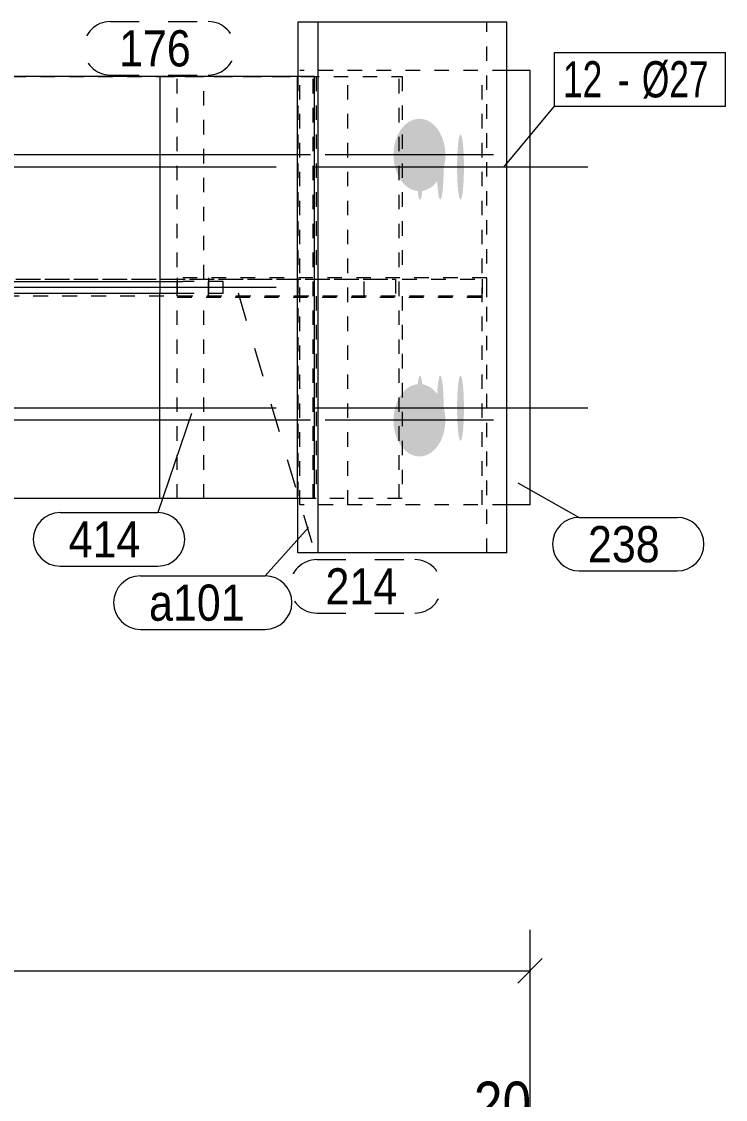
# Model space of a CAD drawing. Header units: millimetres. Extents: x 2 to 1174, y 1 to 825.
# Drawn here: x 1011.4 to 1060, y 551.4 to 625.9 of the extents above; entities that cross this region are included whole.
import ezdxf

# ---------------------------------------------------------------- set-up
doc = ezdxf.new("R2010")
doc.units = ezdxf.units.MM
for name, pattern in [('XKITLINE00', [0]), ('XKITLINE01', [4, 1, -1, 1, -1]), ('XKITLINE02', [4, 2, -2])]:
    doc.linetypes.add(name, pattern=pattern)
for name, color, linetype, lineweight in [('Bolt', 3, 'Continuous', 0), ('BoltMark', 7, 'Continuous', 0), ('Dimensions', 7, 'Continuous', 0), ('Part', 2, 'Continuous', 0), ('PartMark', 7, 'Continuous', 0)]:
    doc.layers.add(name, color=color, linetype=linetype, lineweight=lineweight)
doc.styles.add('ARIAL', font='ARIAL.TTF')
doc.styles.add('ARIAL_NARROW', font='ARIALN.TTF')

# ---------------------------------------------------------------- blocks, each defined once
blk = doc.blocks.new('*A80')
at = {"layer": 'Bolt'}
for points in [[(1039.126, 615.771), (1039.126, 615.715), (1039.126, 615.66), (1039.125, 615.605), (1039.124, 615.55), (1039.124, 615.496), (1039.123, 615.441), (1039.122, 615.387), (1039.121, 615.333), (1039.119, 615.279), (1039.118, 615.226), (1039.116, 615.173), (1039.114, 615.12), (1039.112, 615.068), (1039.11, 615.016), (1039.108, 614.965), (1039.106, 614.914), (1039.104, 614.864), (1039.101, 614.814), (1039.098, 614.765), (1039.096, 614.717), (1039.093, 614.669), (1039.09, 614.622), (1039.086, 614.576), (1039.083, 614.53), (1039.08, 614.485), (1039.076, 614.442), (1039.073, 614.398), (1039.069, 614.356), (1039.065, 614.315), (1039.061, 614.274), (1039.057, 614.235), (1039.053, 614.196), (1039.049, 614.159), (1039.044, 614.122), (1039.04, 614.087), (1039.035, 614.052), (1039.031, 614.019), (1039.026, 613.986), (1039.021, 613.955), (1039.017, 613.925), (1039.012, 613.896), (1039.007, 613.868), (1039.001, 613.841), (1038.996, 613.816), (1038.991, 613.792), (1038.986, 613.769), (1038.981, 613.747), (1038.975, 613.727), (1038.97, 613.707), (1038.964, 613.689), (1038.959, 613.673), (1038.953, 613.657), (1038.948, 613.643), (1038.942, 613.63), (1038.936, 613.619), (1038.931, 613.609), (1038.925, 613.6), (1038.919, 613.593), (1038.913, 613.587), (1038.908, 613.582), (1038.902, 613.579), (1038.896, 613.576), (1038.89, 613.576), (1038.884, 613.576), (1038.879, 613.579), (1038.873, 613.582), (1038.867, 613.587), (1038.861, 613.593), (1038.856, 613.6), (1038.85, 613.609), (1038.844, 613.619), (1038.839, 613.63), (1038.833, 613.643), (1038.827, 613.657), (1038.822, 613.673), (1038.816, 613.689), (1038.811, 613.707), (1038.805, 613.727), (1038.8, 613.747), (1038.795, 613.769), (1038.789, 613.792), (1038.784, 613.816), (1038.779, 613.841), (1038.774, 613.868), (1038.769, 613.896), (1038.764, 613.925), (1038.759, 613.955), (1038.754, 613.986), (1038.75, 614.019), (1038.745, 614.052), (1038.741, 614.087), (1038.736, 614.122), (1038.732, 614.159), (1038.728, 614.196), (1038.723, 614.235), (1038.719, 614.274), (1038.715, 614.315), (1038.712, 614.356), (1038.708, 614.398), (1038.704, 614.442), (1038.701, 614.485), (1038.697, 614.53), (1038.694, 614.576), (1038.691, 614.622), (1038.688, 614.669), (1038.685, 614.717), (1038.682, 614.765), (1038.679, 614.814), (1038.677, 614.864), (1038.674, 614.914), (1038.672, 614.965), (1038.67, 615.016), (1038.668, 615.068), (1038.666, 615.12), (1038.664, 615.173), (1038.663, 615.226), (1038.661, 615.279), (1038.66, 615.333), (1038.659, 615.387), (1038.658, 615.441), (1038.657, 615.496), (1038.656, 615.55), (1038.655, 615.605), (1038.655, 615.66), (1038.655, 615.715), (1038.654, 615.771), (1038.654, 615.826), (1038.654, 615.881), (1038.655, 615.936), (1038.655, 615.991), (1038.655, 616.046), (1038.656, 616.101), (1038.657, 616.156), (1038.658, 616.21), (1038.659, 616.265), (1038.66, 616.319), (1038.661, 616.373), (1038.663, 616.426), (1038.664, 616.479), (1038.666, 616.532), (1038.668, 616.584), (1038.67, 616.636), (1038.672, 616.687), (1038.674, 616.738), (1038.677, 616.788), (1038.679, 616.837), (1038.682, 616.886), (1038.685, 616.935), (1038.688, 616.983), (1038.691, 617.03), (1038.694, 617.076), (1038.697, 617.121), (1038.701, 617.166), (1038.704, 617.21), (1038.708, 617.253), (1038.712, 617.295), (1038.715, 617.337), (1038.719, 617.377), (1038.723, 617.417), (1038.728, 617.455), (1038.732, 617.493), (1038.736, 617.53), (1038.741, 617.565), (1038.745, 617.6), (1038.75, 617.633), (1038.754, 617.665), (1038.759, 617.697), (1038.764, 617.727), (1038.769, 617.756), (1038.774, 617.784), (1038.779, 617.81), (1038.784, 617.836), (1038.789, 617.86), (1038.795, 617.883), (1038.8, 617.905), (1038.805, 617.925), (1038.811, 617.944), (1038.816, 617.962), (1038.822, 617.979), (1038.827, 617.994), (1038.833, 618.008), (1038.839, 618.021), (1038.844, 618.033), (1038.85, 618.043), (1038.856, 618.051), (1038.861, 618.059), (1038.867, 618.065), (1038.873, 618.07), (1038.879, 618.073), (1038.884, 618.075), (1038.89, 618.076), (1038.896, 618.075), (1038.902, 618.073), (1038.908, 618.07), (1038.913, 618.065), (1038.919, 618.059), (1038.925, 618.051), (1038.931, 618.043), (1038.936, 618.033), (1038.942, 618.021), (1038.948, 618.008), (1038.953, 617.994), (1038.959, 617.979), (1038.964, 617.962), (1038.97, 617.944), (1038.975, 617.925), (1038.981, 617.905), (1038.986, 617.883), (1038.991, 617.86), (1038.996, 617.836), (1039.001, 617.81), (1039.007, 617.784), (1039.012, 617.756), (1039.017, 617.727), (1039.021, 617.697), (1039.026, 617.665), (1039.031, 617.633), (1039.035, 617.6), (1039.04, 617.565), (1039.044, 617.53), (1039.049, 617.493), (1039.053, 617.455), (1039.057, 617.417), (1039.061, 617.377), (1039.065, 617.337), (1039.069, 617.295), (1039.073, 617.253), (1039.076, 617.21), (1039.08, 617.166), (1039.083, 617.121), (1039.086, 617.076), (1039.09, 617.03), (1039.093, 616.983), (1039.096, 616.935), (1039.098, 616.886), (1039.101, 616.837), (1039.104, 616.788), (1039.106, 616.738), (1039.108, 616.687), (1039.11, 616.636), (1039.112, 616.584), (1039.114, 616.532), (1039.116, 616.479), (1039.118, 616.426), (1039.119, 616.373), (1039.121, 616.319), (1039.122, 616.265), (1039.123, 616.21), (1039.124, 616.156), (1039.124, 616.101), (1039.125, 616.046), (1039.126, 615.991), (1039.126, 615.936), (1039.126, 615.881), (1039.126, 615.826)], [(1040.525, 615.771), (1040.525, 615.715), (1040.524, 615.66), (1040.524, 615.605), (1040.523, 615.55), (1040.522, 615.496), (1040.521, 615.441), (1040.52, 615.387), (1040.519, 615.333), (1040.518, 615.279), (1040.516, 615.226), (1040.515, 615.173), (1040.513, 615.12), (1040.511, 615.068), (1040.509, 615.016), (1040.507, 614.965), (1040.505, 614.914), (1040.502, 614.864), (1040.5, 614.814), (1040.497, 614.765), (1040.494, 614.717), (1040.491, 614.669), (1040.488, 614.622), (1040.485, 614.576), (1040.482, 614.53), (1040.478, 614.485), (1040.475, 614.442), (1040.471, 614.398), (1040.468, 614.356), (1040.464, 614.315), (1040.46, 614.274), (1040.456, 614.235), (1040.452, 614.196), (1040.447, 614.159), (1040.443, 614.122), (1040.439, 614.087), (1040.434, 614.052), (1040.429, 614.019), (1040.425, 613.986), (1040.42, 613.955), (1040.415, 613.925), (1040.41, 613.896), (1040.405, 613.868), (1040.4, 613.841), (1040.395, 613.816), (1040.39, 613.792), (1040.384, 613.769), (1040.379, 613.747), (1040.374, 613.727), (1040.368, 613.707), (1040.363, 613.689), (1040.357, 613.673), (1040.352, 613.657), (1040.346, 613.643), (1040.341, 613.63), (1040.335, 613.619), (1040.329, 613.609), (1040.323, 613.6), (1040.318, 613.593), (1040.312, 613.587), (1040.306, 613.582), (1040.3, 613.579), (1040.295, 613.576), (1040.289, 613.576), (1040.283, 613.576), (1040.277, 613.579), (1040.271, 613.582), (1040.266, 613.587), (1040.26, 613.593), (1040.254, 613.6), (1040.248, 613.609), (1040.243, 613.619), (1040.237, 613.63), (1040.231, 613.643), (1040.226, 613.657), (1040.22, 613.673), (1040.215, 613.689), (1040.209, 613.707), (1040.204, 613.727), (1040.199, 613.747), (1040.193, 613.769), (1040.188, 613.792), (1040.183, 613.816), (1040.178, 613.841), (1040.173, 613.868), (1040.168, 613.896), (1040.163, 613.925), (1040.158, 613.955), (1040.153, 613.986), (1040.148, 614.019), (1040.144, 614.052), (1040.139, 614.087), (1040.135, 614.122), (1040.13, 614.159), (1040.126, 614.196), (1040.122, 614.235), (1040.118, 614.274), (1040.114, 614.315), (1040.11, 614.356), (1040.106, 614.398), (1040.103, 614.442), (1040.099, 614.485), (1040.096, 614.53), (1040.093, 614.576), (1040.089, 614.622), (1040.086, 614.669), (1040.083, 614.717), (1040.081, 614.765), (1040.078, 614.814), (1040.075, 614.864), (1040.073, 614.914), (1040.071, 614.965), (1040.069, 615.016), (1040.067, 615.068), (1040.065, 615.12), (1040.063, 615.173), (1040.061, 615.226), (1040.06, 615.279), (1040.059, 615.333), (1040.057, 615.387), (1040.056, 615.441), (1040.055, 615.496), (1040.055, 615.55), (1040.054, 615.605), (1040.053, 615.66), (1040.053, 615.715), (1040.053, 615.771), (1040.053, 615.826), (1040.053, 615.881), (1040.053, 615.936), (1040.053, 615.991), (1040.054, 616.046), (1040.055, 616.101), (1040.055, 616.156), (1040.056, 616.21), (1040.057, 616.265), (1040.059, 616.319), (1040.06, 616.373), (1040.061, 616.426), (1040.063, 616.479), (1040.065, 616.532), (1040.067, 616.584), (1040.069, 616.636), (1040.071, 616.687), (1040.073, 616.738), (1040.075, 616.788), (1040.078, 616.837), (1040.081, 616.886), (1040.083, 616.935), (1040.086, 616.983), (1040.089, 617.03), (1040.093, 617.076), (1040.096, 617.121), (1040.099, 617.166), (1040.103, 617.21), (1040.106, 617.253), (1040.11, 617.295), (1040.114, 617.337), (1040.118, 617.377), (1040.122, 617.417), (1040.126, 617.455), (1040.13, 617.493), (1040.135, 617.53), (1040.139, 617.565), (1040.144, 617.6), (1040.148, 617.633), (1040.153, 617.665), (1040.158, 617.697), (1040.163, 617.727), (1040.168, 617.756), (1040.173, 617.784), (1040.178, 617.81), (1040.183, 617.836), (1040.188, 617.86), (1040.193, 617.883), (1040.199, 617.905), (1040.204, 617.925), (1040.209, 617.944), (1040.215, 617.962), (1040.22, 617.979), (1040.226, 617.994), (1040.231, 618.008), (1040.237, 618.021), (1040.243, 618.033), (1040.248, 618.043), (1040.254, 618.051), (1040.26, 618.059), (1040.266, 618.065), (1040.271, 618.07), (1040.277, 618.073), (1040.283, 618.075), (1040.289, 618.076), (1040.295, 618.075), (1040.3, 618.073), (1040.306, 618.07), (1040.312, 618.065), (1040.318, 618.059), (1040.323, 618.051), (1040.329, 618.043), (1040.335, 618.033), (1040.341, 618.021), (1040.346, 618.008), (1040.352, 617.994), (1040.357, 617.979), (1040.363, 617.962), (1040.368, 617.944), (1040.374, 617.925), (1040.379, 617.905), (1040.384, 617.883), (1040.39, 617.86), (1040.395, 617.836), (1040.4, 617.81), (1040.405, 617.784), (1040.41, 617.756), (1040.415, 617.727), (1040.42, 617.697), (1040.425, 617.665), (1040.429, 617.633), (1040.434, 617.6), (1040.439, 617.565), (1040.443, 617.53), (1040.447, 617.493), (1040.452, 617.455), (1040.456, 617.417), (1040.46, 617.377), (1040.464, 617.337), (1040.468, 617.295), (1040.471, 617.253), (1040.475, 617.21), (1040.478, 617.166), (1040.482, 617.121), (1040.485, 617.076), (1040.488, 617.03), (1040.491, 616.983), (1040.494, 616.935), (1040.497, 616.886), (1040.5, 616.837), (1040.502, 616.788), (1040.505, 616.738), (1040.507, 616.687), (1040.509, 616.636), (1040.511, 616.584), (1040.513, 616.532), (1040.515, 616.479), (1040.516, 616.426), (1040.518, 616.373), (1040.519, 616.319), (1040.52, 616.265), (1040.521, 616.21), (1040.522, 616.156), (1040.523, 616.101), (1040.524, 616.046), (1040.524, 615.991), (1040.525, 615.936), (1040.525, 615.881), (1040.525, 615.826)], [(1041.923, 615.771), (1041.923, 615.715), (1041.923, 615.66), (1041.922, 615.605), (1041.922, 615.55), (1041.921, 615.496), (1041.92, 615.441), (1041.919, 615.387), (1041.918, 615.333), (1041.916, 615.279), (1041.915, 615.226), (1041.913, 615.173), (1041.912, 615.12), (1041.91, 615.068), (1041.908, 615.016), (1041.905, 614.965), (1041.903, 614.914), (1041.901, 614.864), (1041.898, 614.814), (1041.896, 614.765), (1041.893, 614.717), (1041.89, 614.669), (1041.887, 614.622), (1041.884, 614.576), (1041.88, 614.53), (1041.877, 614.485), (1041.873, 614.442), (1041.87, 614.398), (1041.866, 614.356), (1041.862, 614.315), (1041.858, 614.274), (1041.854, 614.235), (1041.85, 614.196), (1041.846, 614.159), (1041.842, 614.122), (1041.837, 614.087), (1041.833, 614.052), (1041.828, 614.019), (1041.823, 613.986), (1041.819, 613.955), (1041.814, 613.925), (1041.809, 613.896), (1041.804, 613.868), (1041.799, 613.841), (1041.794, 613.816), (1041.788, 613.792), (1041.783, 613.769), (1041.778, 613.747), (1041.772, 613.727), (1041.767, 613.707), (1041.761, 613.689), (1041.756, 613.673), (1041.75, 613.657), (1041.745, 613.643), (1041.739, 613.63), (1041.733, 613.619), (1041.728, 613.609), (1041.722, 613.6), (1041.716, 613.593), (1041.711, 613.587), (1041.705, 613.582), (1041.699, 613.579), (1041.693, 613.576), (1041.687, 613.576), (1041.682, 613.576), (1041.676, 613.579), (1041.67, 613.582), (1041.664, 613.587), (1041.659, 613.593), (1041.653, 613.6), (1041.647, 613.609), (1041.641, 613.619), (1041.636, 613.63), (1041.63, 613.643), (1041.624, 613.657), (1041.619, 613.673), (1041.613, 613.689), (1041.608, 613.707), (1041.602, 613.727), (1041.597, 613.747), (1041.592, 613.769), (1041.587, 613.792), (1041.581, 613.816), (1041.576, 613.841), (1041.571, 613.868), (1041.566, 613.896), (1041.561, 613.925), (1041.556, 613.955), (1041.552, 613.986), (1041.547, 614.019), (1041.542, 614.052), (1041.538, 614.087), (1041.533, 614.122), (1041.529, 614.159), (1041.525, 614.196), (1041.521, 614.235), (1041.517, 614.274), (1041.513, 614.315), (1041.509, 614.356), (1041.505, 614.398), (1041.501, 614.442), (1041.498, 614.485), (1041.494, 614.53), (1041.491, 614.576), (1041.488, 614.622), (1041.485, 614.669), (1041.482, 614.717), (1041.479, 614.765), (1041.477, 614.814), (1041.474, 614.864), (1041.472, 614.914), (1041.469, 614.965), (1041.467, 615.016), (1041.465, 615.068), (1041.463, 615.12), (1041.462, 615.173), (1041.46, 615.226), (1041.458, 615.279), (1041.457, 615.333), (1041.456, 615.387), (1041.455, 615.441), (1041.454, 615.496), (1041.453, 615.55), (1041.453, 615.605), (1041.452, 615.66), (1041.452, 615.715), (1041.451, 615.771), (1041.451, 615.826), (1041.451, 615.881), (1041.452, 615.936), (1041.452, 615.991), (1041.453, 616.046), (1041.453, 616.101), (1041.454, 616.156), (1041.455, 616.21), (1041.456, 616.265), (1041.457, 616.319), (1041.458, 616.373), (1041.46, 616.426), (1041.462, 616.479), (1041.463, 616.532), (1041.465, 616.584), (1041.467, 616.636), (1041.469, 616.687), (1041.472, 616.738), (1041.474, 616.788), (1041.477, 616.837), (1041.479, 616.886), (1041.482, 616.935), (1041.485, 616.983), (1041.488, 617.03), (1041.491, 617.076), (1041.494, 617.121), (1041.498, 617.166), (1041.501, 617.21), (1041.505, 617.253), (1041.509, 617.295), (1041.513, 617.337), (1041.517, 617.377), (1041.521, 617.417), (1041.525, 617.455), (1041.529, 617.493), (1041.533, 617.53), (1041.538, 617.565), (1041.542, 617.6), (1041.547, 617.633), (1041.552, 617.665), (1041.556, 617.697), (1041.561, 617.727), (1041.566, 617.756), (1041.571, 617.784), (1041.576, 617.81), (1041.581, 617.836), (1041.587, 617.86), (1041.592, 617.883), (1041.597, 617.905), (1041.602, 617.925), (1041.608, 617.944), (1041.613, 617.962), (1041.619, 617.979), (1041.624, 617.994), (1041.63, 618.008), (1041.636, 618.021), (1041.641, 618.033), (1041.647, 618.043), (1041.653, 618.051), (1041.659, 618.059), (1041.664, 618.065), (1041.67, 618.07), (1041.676, 618.073), (1041.682, 618.075), (1041.687, 618.076), (1041.693, 618.075), (1041.699, 618.073), (1041.705, 618.07), (1041.711, 618.065), (1041.716, 618.059), (1041.722, 618.051), (1041.728, 618.043), (1041.733, 618.033), (1041.739, 618.021), (1041.745, 618.008), (1041.75, 617.994), (1041.756, 617.979), (1041.761, 617.962), (1041.767, 617.944), (1041.772, 617.925), (1041.778, 617.905), (1041.783, 617.883), (1041.788, 617.86), (1041.794, 617.836), (1041.799, 617.81), (1041.804, 617.784), (1041.809, 617.756), (1041.814, 617.727), (1041.819, 617.697), (1041.823, 617.665), (1041.828, 617.633), (1041.833, 617.6), (1041.837, 617.565), (1041.842, 617.53), (1041.846, 617.493), (1041.85, 617.455), (1041.854, 617.417), (1041.858, 617.377), (1041.862, 617.337), (1041.866, 617.295), (1041.87, 617.253), (1041.873, 617.21), (1041.877, 617.166), (1041.88, 617.121), (1041.884, 617.076), (1041.887, 617.03), (1041.89, 616.983), (1041.893, 616.935), (1041.896, 616.886), (1041.898, 616.837), (1041.901, 616.788), (1041.903, 616.738), (1041.905, 616.687), (1041.908, 616.636), (1041.91, 616.584), (1041.912, 616.532), (1041.913, 616.479), (1041.915, 616.426), (1041.916, 616.373), (1041.918, 616.319), (1041.919, 616.265), (1041.92, 616.21), (1041.921, 616.156), (1041.922, 616.101), (1041.922, 616.046), (1041.923, 615.991), (1041.923, 615.936), (1041.923, 615.881), (1041.923, 615.826)], [(1039.126, 599.104), (1039.126, 599.049), (1039.126, 598.994), (1039.125, 598.939), (1039.124, 598.884), (1039.124, 598.829), (1039.123, 598.774), (1039.122, 598.72), (1039.121, 598.666), (1039.119, 598.612), (1039.118, 598.559), (1039.116, 598.506), (1039.114, 598.453), (1039.112, 598.401), (1039.11, 598.349), (1039.108, 598.298), (1039.106, 598.247), (1039.104, 598.197), (1039.101, 598.148), (1039.098, 598.099), (1039.096, 598.05), (1039.093, 598.002), (1039.09, 597.955), (1039.086, 597.909), (1039.083, 597.864), (1039.08, 597.819), (1039.076, 597.775), (1039.073, 597.732), (1039.069, 597.69), (1039.065, 597.648), (1039.061, 597.608), (1039.057, 597.568), (1039.053, 597.53), (1039.049, 597.492), (1039.044, 597.455), (1039.04, 597.42), (1039.035, 597.385), (1039.031, 597.352), (1039.026, 597.32), (1039.021, 597.288), (1039.017, 597.258), (1039.012, 597.229), (1039.007, 597.201), (1039.001, 597.175), (1038.996, 597.149), (1038.991, 597.125), (1038.986, 597.102), (1038.981, 597.08), (1038.975, 597.06), (1038.97, 597.041), (1038.964, 597.023), (1038.959, 597.006), (1038.953, 596.991), (1038.948, 596.977), (1038.942, 596.964), (1038.936, 596.952), (1038.931, 596.942), (1038.925, 596.933), (1038.919, 596.926), (1038.913, 596.92), (1038.908, 596.915), (1038.902, 596.912), (1038.896, 596.91), (1038.89, 596.909), (1038.884, 596.91), (1038.879, 596.912), (1038.873, 596.915), (1038.867, 596.92), (1038.861, 596.926), (1038.856, 596.933), (1038.85, 596.942), (1038.844, 596.952), (1038.839, 596.964), (1038.833, 596.977), (1038.827, 596.991), (1038.822, 597.006), (1038.816, 597.023), (1038.811, 597.041), (1038.805, 597.06), (1038.8, 597.08), (1038.795, 597.102), (1038.789, 597.125), (1038.784, 597.149), (1038.779, 597.175), (1038.774, 597.201), (1038.769, 597.229), (1038.764, 597.258), (1038.759, 597.288), (1038.754, 597.32), (1038.75, 597.352), (1038.745, 597.385), (1038.741, 597.42), (1038.736, 597.455), (1038.732, 597.492), (1038.728, 597.53), (1038.723, 597.568), (1038.719, 597.608), (1038.715, 597.648), (1038.712, 597.69), (1038.708, 597.732), (1038.704, 597.775), (1038.701, 597.819), (1038.697, 597.864), (1038.694, 597.909), (1038.691, 597.955), (1038.688, 598.002), (1038.685, 598.05), (1038.682, 598.099), (1038.679, 598.148), (1038.677, 598.197), (1038.674, 598.247), (1038.672, 598.298), (1038.67, 598.349), (1038.668, 598.401), (1038.666, 598.453), (1038.664, 598.506), (1038.663, 598.559), (1038.661, 598.612), (1038.66, 598.666), (1038.659, 598.72), (1038.658, 598.774), (1038.657, 598.829), (1038.656, 598.884), (1038.655, 598.939), (1038.655, 598.994), (1038.655, 599.049), (1038.654, 599.104), (1038.654, 599.159), (1038.654, 599.214), (1038.655, 599.27), (1038.655, 599.325), (1038.655, 599.38), (1038.656, 599.435), (1038.657, 599.489), (1038.658, 599.544), (1038.659, 599.598), (1038.66, 599.652), (1038.661, 599.706), (1038.663, 599.759), (1038.664, 599.812), (1038.666, 599.865), (1038.668, 599.917), (1038.67, 599.969), (1038.672, 600.02), (1038.674, 600.071), (1038.677, 600.121), (1038.679, 600.171), (1038.682, 600.22), (1038.685, 600.268), (1038.688, 600.316), (1038.691, 600.363), (1038.694, 600.409), (1038.697, 600.455), (1038.701, 600.499), (1038.704, 600.543), (1038.708, 600.587), (1038.712, 600.629), (1038.715, 600.67), (1038.719, 600.711), (1038.723, 600.75), (1038.728, 600.789), (1038.732, 600.826), (1038.736, 600.863), (1038.741, 600.898), (1038.745, 600.933), (1038.75, 600.966), (1038.754, 600.999), (1038.759, 601.03), (1038.764, 601.06), (1038.769, 601.089), (1038.774, 601.117), (1038.779, 601.143), (1038.784, 601.169), (1038.789, 601.193), (1038.795, 601.216), (1038.8, 601.238), (1038.805, 601.258), (1038.811, 601.278), (1038.816, 601.296), (1038.822, 601.312), (1038.827, 601.328), (1038.833, 601.342), (1038.839, 601.354), (1038.844, 601.366), (1038.85, 601.376), (1038.856, 601.385), (1038.861, 601.392), (1038.867, 601.398), (1038.873, 601.403), (1038.879, 601.406), (1038.884, 601.408), (1038.89, 601.409), (1038.896, 601.408), (1038.902, 601.406), (1038.908, 601.403), (1038.913, 601.398), (1038.919, 601.392), (1038.925, 601.385), (1038.931, 601.376), (1038.936, 601.366), (1038.942, 601.354), (1038.948, 601.342), (1038.953, 601.328), (1038.959, 601.312), (1038.964, 601.296), (1038.97, 601.278), (1038.975, 601.258), (1038.981, 601.238), (1038.986, 601.216), (1038.991, 601.193), (1038.996, 601.169), (1039.001, 601.143), (1039.007, 601.117), (1039.012, 601.089), (1039.017, 601.06), (1039.021, 601.03), (1039.026, 600.999), (1039.031, 600.966), (1039.035, 600.933), (1039.04, 600.898), (1039.044, 600.863), (1039.049, 600.826), (1039.053, 600.789), (1039.057, 600.75), (1039.061, 600.711), (1039.065, 600.67), (1039.069, 600.629), (1039.073, 600.587), (1039.076, 600.543), (1039.08, 600.499), (1039.083, 600.455), (1039.086, 600.409), (1039.09, 600.363), (1039.093, 600.316), (1039.096, 600.268), (1039.098, 600.22), (1039.101, 600.171), (1039.104, 600.121), (1039.106, 600.071), (1039.108, 600.02), (1039.11, 599.969), (1039.112, 599.917), (1039.114, 599.865), (1039.116, 599.812), (1039.118, 599.759), (1039.119, 599.706), (1039.121, 599.652), (1039.122, 599.598), (1039.123, 599.544), (1039.124, 599.489), (1039.124, 599.435), (1039.125, 599.38), (1039.126, 599.325), (1039.126, 599.27), (1039.126, 599.214), (1039.126, 599.159)], [(1040.525, 599.104), (1040.525, 599.049), (1040.524, 598.994), (1040.524, 598.939), (1040.523, 598.884), (1040.522, 598.829), (1040.521, 598.774), (1040.52, 598.72), (1040.519, 598.666), (1040.518, 598.612), (1040.516, 598.559), (1040.515, 598.506), (1040.513, 598.453), (1040.511, 598.401), (1040.509, 598.349), (1040.507, 598.298), (1040.505, 598.247), (1040.502, 598.197), (1040.5, 598.148), (1040.497, 598.099), (1040.494, 598.05), (1040.491, 598.002), (1040.488, 597.955), (1040.485, 597.909), (1040.482, 597.864), (1040.478, 597.819), (1040.475, 597.775), (1040.471, 597.732), (1040.468, 597.69), (1040.464, 597.648), (1040.46, 597.608), (1040.456, 597.568), (1040.452, 597.53), (1040.447, 597.492), (1040.443, 597.455), (1040.439, 597.42), (1040.434, 597.385), (1040.429, 597.352), (1040.425, 597.32), (1040.42, 597.288), (1040.415, 597.258), (1040.41, 597.229), (1040.405, 597.201), (1040.4, 597.175), (1040.395, 597.149), (1040.39, 597.125), (1040.384, 597.102), (1040.379, 597.08), (1040.374, 597.06), (1040.368, 597.041), (1040.363, 597.023), (1040.357, 597.006), (1040.352, 596.991), (1040.346, 596.977), (1040.341, 596.964), (1040.335, 596.952), (1040.329, 596.942), (1040.323, 596.933), (1040.318, 596.926), (1040.312, 596.92), (1040.306, 596.915), (1040.3, 596.912), (1040.295, 596.91), (1040.289, 596.909), (1040.283, 596.91), (1040.277, 596.912), (1040.271, 596.915), (1040.266, 596.92), (1040.26, 596.926), (1040.254, 596.933), (1040.248, 596.942), (1040.243, 596.952), (1040.237, 596.964), (1040.231, 596.977), (1040.226, 596.991), (1040.22, 597.006), (1040.215, 597.023), (1040.209, 597.041), (1040.204, 597.06), (1040.199, 597.08), (1040.193, 597.102), (1040.188, 597.125), (1040.183, 597.149), (1040.178, 597.175), (1040.173, 597.201), (1040.168, 597.229), (1040.163, 597.258), (1040.158, 597.288), (1040.153, 597.32), (1040.148, 597.352), (1040.144, 597.385), (1040.139, 597.42), (1040.135, 597.455), (1040.13, 597.492), (1040.126, 597.53), (1040.122, 597.568), (1040.118, 597.608), (1040.114, 597.648), (1040.11, 597.69), (1040.106, 597.732), (1040.103, 597.775), (1040.099, 597.819), (1040.096, 597.864), (1040.093, 597.909), (1040.089, 597.955), (1040.086, 598.002), (1040.083, 598.05), (1040.081, 598.099), (1040.078, 598.148), (1040.075, 598.197), (1040.073, 598.247), (1040.071, 598.298), (1040.069, 598.349), (1040.067, 598.401), (1040.065, 598.453), (1040.063, 598.506), (1040.061, 598.559), (1040.06, 598.612), (1040.059, 598.666), (1040.057, 598.72), (1040.056, 598.774), (1040.055, 598.829), (1040.055, 598.884), (1040.054, 598.939), (1040.053, 598.994), (1040.053, 599.049), (1040.053, 599.104), (1040.053, 599.159), (1040.053, 599.214), (1040.053, 599.27), (1040.053, 599.325), (1040.054, 599.38), (1040.055, 599.435), (1040.055, 599.489), (1040.056, 599.544), (1040.057, 599.598), (1040.059, 599.652), (1040.06, 599.706), (1040.061, 599.759), (1040.063, 599.812), (1040.065, 599.865), (1040.067, 599.917), (1040.069, 599.969), (1040.071, 600.02), (1040.073, 600.071), (1040.075, 600.121), (1040.078, 600.171), (1040.081, 600.22), (1040.083, 600.268), (1040.086, 600.316), (1040.089, 600.363), (1040.093, 600.409), (1040.096, 600.455), (1040.099, 600.499), (1040.103, 600.543), (1040.106, 600.587), (1040.11, 600.629), (1040.114, 600.67), (1040.118, 600.711), (1040.122, 600.75), (1040.126, 600.789), (1040.13, 600.826), (1040.135, 600.863), (1040.139, 600.898), (1040.144, 600.933), (1040.148, 600.966), (1040.153, 600.999), (1040.158, 601.03), (1040.163, 601.06), (1040.168, 601.089), (1040.173, 601.117), (1040.178, 601.143), (1040.183, 601.169), (1040.188, 601.193), (1040.193, 601.216), (1040.199, 601.238), (1040.204, 601.258), (1040.209, 601.278), (1040.215, 601.296), (1040.22, 601.312), (1040.226, 601.328), (1040.231, 601.342), (1040.237, 601.354), (1040.243, 601.366), (1040.248, 601.376), (1040.254, 601.385), (1040.26, 601.392), (1040.266, 601.398), (1040.271, 601.403), (1040.277, 601.406), (1040.283, 601.408), (1040.289, 601.409), (1040.295, 601.408), (1040.3, 601.406), (1040.306, 601.403), (1040.312, 601.398), (1040.318, 601.392), (1040.323, 601.385), (1040.329, 601.376), (1040.335, 601.366), (1040.341, 601.354), (1040.346, 601.342), (1040.352, 601.328), (1040.357, 601.312), (1040.363, 601.296), (1040.368, 601.278), (1040.374, 601.258), (1040.379, 601.238), (1040.384, 601.216), (1040.39, 601.193), (1040.395, 601.169), (1040.4, 601.143), (1040.405, 601.117), (1040.41, 601.089), (1040.415, 601.06), (1040.42, 601.03), (1040.425, 600.999), (1040.429, 600.966), (1040.434, 600.933), (1040.439, 600.898), (1040.443, 600.863), (1040.447, 600.826), (1040.452, 600.789), (1040.456, 600.75), (1040.46, 600.711), (1040.464, 600.67), (1040.468, 600.629), (1040.471, 600.587), (1040.475, 600.543), (1040.478, 600.499), (1040.482, 600.455), (1040.485, 600.409), (1040.488, 600.363), (1040.491, 600.316), (1040.494, 600.268), (1040.497, 600.22), (1040.5, 600.171), (1040.502, 600.121), (1040.505, 600.071), (1040.507, 600.02), (1040.509, 599.969), (1040.511, 599.917), (1040.513, 599.865), (1040.515, 599.812), (1040.516, 599.759), (1040.518, 599.706), (1040.519, 599.652), (1040.52, 599.598), (1040.521, 599.544), (1040.522, 599.489), (1040.523, 599.435), (1040.524, 599.38), (1040.524, 599.325), (1040.525, 599.27), (1040.525, 599.214), (1040.525, 599.159)], [(1041.923, 599.104), (1041.923, 599.049), (1041.923, 598.994), (1041.922, 598.939), (1041.922, 598.884), (1041.921, 598.829), (1041.92, 598.774), (1041.919, 598.72), (1041.918, 598.666), (1041.916, 598.612), (1041.915, 598.559), (1041.913, 598.506), (1041.912, 598.453), (1041.91, 598.401), (1041.908, 598.349), (1041.905, 598.298), (1041.903, 598.247), (1041.901, 598.197), (1041.898, 598.148), (1041.896, 598.099), (1041.893, 598.05), (1041.89, 598.002), (1041.887, 597.955), (1041.884, 597.909), (1041.88, 597.864), (1041.877, 597.819), (1041.873, 597.775), (1041.87, 597.732), (1041.866, 597.69), (1041.862, 597.648), (1041.858, 597.608), (1041.854, 597.568), (1041.85, 597.53), (1041.846, 597.492), (1041.842, 597.455), (1041.837, 597.42), (1041.833, 597.385), (1041.828, 597.352), (1041.823, 597.32), (1041.819, 597.288), (1041.814, 597.258), (1041.809, 597.229), (1041.804, 597.201), (1041.799, 597.175), (1041.794, 597.149), (1041.788, 597.125), (1041.783, 597.102), (1041.778, 597.08), (1041.772, 597.06), (1041.767, 597.041), (1041.761, 597.023), (1041.756, 597.006), (1041.75, 596.991), (1041.745, 596.977), (1041.739, 596.964), (1041.733, 596.952), (1041.728, 596.942), (1041.722, 596.933), (1041.716, 596.926), (1041.711, 596.92), (1041.705, 596.915), (1041.699, 596.912), (1041.693, 596.91), (1041.687, 596.909), (1041.682, 596.91), (1041.676, 596.912), (1041.67, 596.915), (1041.664, 596.92), (1041.659, 596.926), (1041.653, 596.933), (1041.647, 596.942), (1041.641, 596.952), (1041.636, 596.964), (1041.63, 596.977), (1041.624, 596.991), (1041.619, 597.006), (1041.613, 597.023), (1041.608, 597.041), (1041.602, 597.06), (1041.597, 597.08), (1041.592, 597.102), (1041.587, 597.125), (1041.581, 597.149), (1041.576, 597.175), (1041.571, 597.201), (1041.566, 597.229), (1041.561, 597.258), (1041.556, 597.288), (1041.552, 597.32), (1041.547, 597.352), (1041.542, 597.385), (1041.538, 597.42), (1041.533, 597.455), (1041.529, 597.492), (1041.525, 597.53), (1041.521, 597.568), (1041.517, 597.608), (1041.513, 597.648), (1041.509, 597.69), (1041.505, 597.732), (1041.501, 597.775), (1041.498, 597.819), (1041.494, 597.864), (1041.491, 597.909), (1041.488, 597.955), (1041.485, 598.002), (1041.482, 598.05), (1041.479, 598.099), (1041.477, 598.148), (1041.474, 598.197), (1041.472, 598.247), (1041.469, 598.298), (1041.467, 598.349), (1041.465, 598.401), (1041.463, 598.453), (1041.462, 598.506), (1041.46, 598.559), (1041.458, 598.612), (1041.457, 598.666), (1041.456, 598.72), (1041.455, 598.774), (1041.454, 598.829), (1041.453, 598.884), (1041.453, 598.939), (1041.452, 598.994), (1041.452, 599.049), (1041.451, 599.104), (1041.451, 599.159), (1041.451, 599.214), (1041.452, 599.27), (1041.452, 599.325), (1041.453, 599.38), (1041.453, 599.435), (1041.454, 599.489), (1041.455, 599.544), (1041.456, 599.598), (1041.457, 599.652), (1041.458, 599.706), (1041.46, 599.759), (1041.462, 599.812), (1041.463, 599.865), (1041.465, 599.917), (1041.467, 599.969), (1041.469, 600.02), (1041.472, 600.071), (1041.474, 600.121), (1041.477, 600.171), (1041.479, 600.22), (1041.482, 600.268), (1041.485, 600.316), (1041.488, 600.363), (1041.491, 600.409), (1041.494, 600.455), (1041.498, 600.499), (1041.501, 600.543), (1041.505, 600.587), (1041.509, 600.629), (1041.513, 600.67), (1041.517, 600.711), (1041.521, 600.75), (1041.525, 600.789), (1041.529, 600.826), (1041.533, 600.863), (1041.538, 600.898), (1041.542, 600.933), (1041.547, 600.966), (1041.552, 600.999), (1041.556, 601.03), (1041.561, 601.06), (1041.566, 601.089), (1041.571, 601.117), (1041.576, 601.143), (1041.581, 601.169), (1041.587, 601.193), (1041.592, 601.216), (1041.597, 601.238), (1041.602, 601.258), (1041.608, 601.278), (1041.613, 601.296), (1041.619, 601.312), (1041.624, 601.328), (1041.63, 601.342), (1041.636, 601.354), (1041.641, 601.366), (1041.647, 601.376), (1041.653, 601.385), (1041.659, 601.392), (1041.664, 601.398), (1041.67, 601.403), (1041.676, 601.406), (1041.682, 601.408), (1041.687, 601.409), (1041.693, 601.408), (1041.699, 601.406), (1041.705, 601.403), (1041.711, 601.398), (1041.716, 601.392), (1041.722, 601.385), (1041.728, 601.376), (1041.733, 601.366), (1041.739, 601.354), (1041.745, 601.342), (1041.75, 601.328), (1041.756, 601.312), (1041.761, 601.296), (1041.767, 601.278), (1041.772, 601.258), (1041.778, 601.238), (1041.783, 601.216), (1041.788, 601.193), (1041.794, 601.169), (1041.799, 601.143), (1041.804, 601.117), (1041.809, 601.089), (1041.814, 601.06), (1041.819, 601.03), (1041.823, 600.999), (1041.828, 600.966), (1041.833, 600.933), (1041.837, 600.898), (1041.842, 600.863), (1041.846, 600.826), (1041.85, 600.789), (1041.854, 600.75), (1041.858, 600.711), (1041.862, 600.67), (1041.866, 600.629), (1041.87, 600.587), (1041.873, 600.543), (1041.877, 600.499), (1041.88, 600.455), (1041.884, 600.409), (1041.887, 600.363), (1041.89, 600.316), (1041.893, 600.268), (1041.896, 600.22), (1041.898, 600.171), (1041.901, 600.121), (1041.903, 600.071), (1041.905, 600.02), (1041.908, 599.969), (1041.91, 599.917), (1041.912, 599.865), (1041.913, 599.812), (1041.915, 599.759), (1041.916, 599.706), (1041.918, 599.652), (1041.919, 599.598), (1041.92, 599.544), (1041.921, 599.489), (1041.922, 599.435), (1041.922, 599.38), (1041.923, 599.325), (1041.923, 599.27), (1041.923, 599.214), (1041.923, 599.159)]]:
    blk.add_hatch(color=3, dxfattribs=at).paths.add_polyline_path(points, flags=17)
at = {"layer": 'Bolt', "color": 3, "linetype": 'XKITLINE02', "lineweight": 0}
for p, q in [((1041.556, 615.826), (1029.954, 615.826)), ((1042.955, 615.826), (1031.352, 615.826)), ((1044.353, 615.826), (1032.751, 615.826)), ((1041.556, 599.159), (1029.954, 599.159)), ((1042.955, 599.159), (1031.352, 599.159)), ((1044.353, 599.159), (1032.751, 599.159))]:
    blk.add_line(p, q, dxfattribs=at)
at = {"layer": 'Bolt', "color": 3, "linetype": 'XKITLINE00', "lineweight": 0}
for p, q in [((1047.675, 615.826), (1036.073, 615.826)), ((1049.073, 615.826), (1037.471, 615.826)), ((1050.472, 615.826), (1038.87, 615.826)), ((1047.675, 599.159), (1036.073, 599.159)), ((1049.073, 599.159), (1037.471, 599.159)), ((1050.472, 599.159), (1038.87, 599.159))]:
    blk.add_line(p, q, dxfattribs=at)
blk = doc.blocks.new('*A81')
at = {"layer": 'Bolt'}
for points in [[(1037.061, 616.72), (1037.062, 616.782), (1037.065, 616.843), (1037.069, 616.904), (1037.074, 616.965), (1037.08, 617.026), (1037.087, 617.087), (1037.095, 617.147), (1037.104, 617.207), (1037.114, 617.267), (1037.125, 617.326), (1037.137, 617.385), (1037.151, 617.443), (1037.165, 617.501), (1037.18, 617.559), (1037.196, 617.616), (1037.214, 617.672), (1037.232, 617.728), (1037.251, 617.783), (1037.272, 617.838), (1037.293, 617.891), (1037.315, 617.944), (1037.338, 617.997), (1037.362, 618.048), (1037.387, 618.099), (1037.412, 618.148), (1037.439, 618.197), (1037.467, 618.245), (1037.495, 618.292), (1037.524, 618.338), (1037.554, 618.383), (1037.584, 618.427), (1037.616, 618.47), (1037.648, 618.512), (1037.681, 618.552), (1037.715, 618.592), (1037.749, 618.63), (1037.784, 618.667), (1037.82, 618.703), (1037.856, 618.738), (1037.893, 618.771), (1037.93, 618.803), (1037.968, 618.834), (1038.006, 618.864), (1038.045, 618.892), (1038.085, 618.919), (1038.125, 618.945), (1038.165, 618.969), (1038.206, 618.992), (1038.247, 619.013), (1038.289, 619.033), (1038.331, 619.051), (1038.373, 619.069), (1038.415, 619.084), (1038.458, 619.098), (1038.501, 619.111), (1038.544, 619.122), (1038.588, 619.132), (1038.631, 619.14), (1038.675, 619.147), (1038.719, 619.152), (1038.762, 619.156), (1038.806, 619.158), (1038.85, 619.159), (1038.894, 619.158), (1038.938, 619.156), (1038.982, 619.152), (1039.026, 619.147), (1039.069, 619.14), (1039.113, 619.132), (1039.156, 619.122), (1039.2, 619.111), (1039.243, 619.098), (1039.285, 619.084), (1039.328, 619.069), (1039.37, 619.051), (1039.412, 619.033), (1039.453, 619.013), (1039.495, 618.992), (1039.535, 618.969), (1039.576, 618.945), (1039.616, 618.919), (1039.655, 618.892), (1039.694, 618.864), (1039.733, 618.834), (1039.771, 618.803), (1039.808, 618.771), (1039.845, 618.738), (1039.881, 618.703), (1039.917, 618.667), (1039.952, 618.63), (1039.986, 618.592), (1040.02, 618.552), (1040.052, 618.512), (1040.085, 618.47), (1040.116, 618.427), (1040.147, 618.383), (1040.177, 618.338), (1040.206, 618.292), (1040.234, 618.245), (1040.262, 618.197), (1040.288, 618.148), (1040.314, 618.099), (1040.339, 618.048), (1040.363, 617.997), (1040.386, 617.944), (1040.408, 617.891), (1040.429, 617.838), (1040.449, 617.783), (1040.469, 617.728), (1040.487, 617.672), (1040.504, 617.616), (1040.52, 617.559), (1040.536, 617.501), (1040.55, 617.443), (1040.563, 617.385), (1040.576, 617.326), (1040.587, 617.267), (1040.597, 617.207), (1040.606, 617.147), (1040.614, 617.087), (1040.621, 617.026), (1040.627, 616.965), (1040.632, 616.904), (1040.636, 616.843), (1040.638, 616.782), (1040.64, 616.72), (1040.64, 616.659), (1040.64, 616.598), (1040.638, 616.536), (1040.636, 616.475), (1040.632, 616.414), (1040.627, 616.353), (1040.621, 616.292), (1040.614, 616.232), (1040.606, 616.171), (1040.597, 616.111), (1040.587, 616.052), (1040.576, 615.992), (1040.563, 615.933), (1040.55, 615.875), (1040.536, 615.817), (1040.52, 615.759), (1040.504, 615.702), (1040.487, 615.646), (1040.469, 615.59), (1040.449, 615.535), (1040.429, 615.481), (1040.408, 615.427), (1040.386, 615.374), (1040.363, 615.322), (1040.339, 615.27), (1040.314, 615.22), (1040.288, 615.17), (1040.262, 615.121), (1040.234, 615.073), (1040.206, 615.026), (1040.177, 614.98), (1040.147, 614.935), (1040.116, 614.891), (1040.085, 614.849), (1040.052, 614.807), (1040.02, 614.766), (1039.986, 614.727), (1039.952, 614.688), (1039.917, 614.651), (1039.881, 614.615), (1039.845, 614.58), (1039.808, 614.547), (1039.771, 614.515), (1039.733, 614.484), (1039.694, 614.454), (1039.655, 614.426), (1039.616, 614.399), (1039.576, 614.374), (1039.535, 614.349), (1039.495, 614.327), (1039.453, 614.305), (1039.412, 614.285), (1039.37, 614.267), (1039.328, 614.25), (1039.285, 614.234), (1039.243, 614.22), (1039.2, 614.207), (1039.156, 614.196), (1039.113, 614.186), (1039.069, 614.178), (1039.026, 614.171), (1038.982, 614.166), (1038.938, 614.162), (1038.894, 614.16), (1038.85, 614.159), (1038.806, 614.16), (1038.762, 614.162), (1038.719, 614.166), (1038.675, 614.171), (1038.631, 614.178), (1038.588, 614.186), (1038.544, 614.196), (1038.501, 614.207), (1038.458, 614.22), (1038.415, 614.234), (1038.373, 614.25), (1038.331, 614.267), (1038.289, 614.285), (1038.247, 614.305), (1038.206, 614.327), (1038.165, 614.349), (1038.125, 614.374), (1038.085, 614.399), (1038.045, 614.426), (1038.006, 614.454), (1037.968, 614.484), (1037.93, 614.515), (1037.893, 614.547), (1037.856, 614.58), (1037.82, 614.615), (1037.784, 614.651), (1037.749, 614.688), (1037.715, 614.727), (1037.681, 614.766), (1037.648, 614.807), (1037.616, 614.849), (1037.584, 614.891), (1037.554, 614.935), (1037.524, 614.98), (1037.495, 615.026), (1037.467, 615.073), (1037.439, 615.121), (1037.412, 615.17), (1037.387, 615.22), (1037.362, 615.27), (1037.338, 615.322), (1037.315, 615.374), (1037.293, 615.427), (1037.272, 615.481), (1037.251, 615.535), (1037.232, 615.59), (1037.214, 615.646), (1037.196, 615.702), (1037.18, 615.759), (1037.165, 615.817), (1037.151, 615.875), (1037.137, 615.933), (1037.125, 615.992), (1037.114, 616.052), (1037.104, 616.111), (1037.095, 616.171), (1037.087, 616.232), (1037.08, 616.292), (1037.074, 616.353), (1037.069, 616.414), (1037.065, 616.475), (1037.062, 616.536), (1037.061, 616.598), (1037.06, 616.659)], [(1037.061, 598.387), (1037.062, 598.448), (1037.065, 598.51), (1037.069, 598.571), (1037.074, 598.632), (1037.08, 598.693), (1037.087, 598.753), (1037.095, 598.814), (1037.104, 598.874), (1037.114, 598.933), (1037.125, 598.993), (1037.137, 599.052), (1037.151, 599.11), (1037.165, 599.168), (1037.18, 599.226), (1037.196, 599.283), (1037.214, 599.339), (1037.232, 599.395), (1037.251, 599.45), (1037.272, 599.504), (1037.293, 599.558), (1037.315, 599.611), (1037.338, 599.663), (1037.362, 599.715), (1037.387, 599.765), (1037.412, 599.815), (1037.439, 599.864), (1037.467, 599.912), (1037.495, 599.959), (1037.524, 600.005), (1037.554, 600.05), (1037.584, 600.094), (1037.616, 600.136), (1037.648, 600.178), (1037.681, 600.219), (1037.715, 600.258), (1037.749, 600.297), (1037.784, 600.334), (1037.82, 600.37), (1037.856, 600.404), (1037.893, 600.438), (1037.93, 600.47), (1037.968, 600.501), (1038.006, 600.531), (1038.045, 600.559), (1038.085, 600.586), (1038.125, 600.611), (1038.165, 600.636), (1038.206, 600.658), (1038.247, 600.68), (1038.289, 600.7), (1038.331, 600.718), (1038.373, 600.735), (1038.415, 600.751), (1038.458, 600.765), (1038.501, 600.778), (1038.544, 600.789), (1038.588, 600.799), (1038.631, 600.807), (1038.675, 600.814), (1038.719, 600.819), (1038.762, 600.823), (1038.806, 600.825), (1038.85, 600.826), (1038.894, 600.825), (1038.938, 600.823), (1038.982, 600.819), (1039.026, 600.814), (1039.069, 600.807), (1039.113, 600.799), (1039.156, 600.789), (1039.2, 600.778), (1039.243, 600.765), (1039.285, 600.751), (1039.328, 600.735), (1039.37, 600.718), (1039.412, 600.7), (1039.453, 600.68), (1039.495, 600.658), (1039.535, 600.636), (1039.576, 600.611), (1039.616, 600.586), (1039.655, 600.559), (1039.694, 600.531), (1039.733, 600.501), (1039.771, 600.47), (1039.808, 600.438), (1039.845, 600.404), (1039.881, 600.37), (1039.917, 600.334), (1039.952, 600.297), (1039.986, 600.258), (1040.02, 600.219), (1040.052, 600.178), (1040.085, 600.136), (1040.116, 600.094), (1040.147, 600.05), (1040.177, 600.005), (1040.206, 599.959), (1040.234, 599.912), (1040.262, 599.864), (1040.288, 599.815), (1040.314, 599.765), (1040.339, 599.715), (1040.363, 599.663), (1040.386, 599.611), (1040.408, 599.558), (1040.429, 599.504), (1040.449, 599.45), (1040.469, 599.395), (1040.487, 599.339), (1040.504, 599.283), (1040.52, 599.226), (1040.536, 599.168), (1040.55, 599.11), (1040.563, 599.052), (1040.576, 598.993), (1040.587, 598.933), (1040.597, 598.874), (1040.606, 598.814), (1040.614, 598.753), (1040.621, 598.693), (1040.627, 598.632), (1040.632, 598.571), (1040.636, 598.51), (1040.638, 598.448), (1040.64, 598.387), (1040.64, 598.326), (1040.64, 598.264), (1040.638, 598.203), (1040.636, 598.142), (1040.632, 598.081), (1040.627, 598.02), (1040.621, 597.959), (1040.614, 597.898), (1040.606, 597.838), (1040.597, 597.778), (1040.587, 597.718), (1040.576, 597.659), (1040.563, 597.6), (1040.55, 597.542), (1040.536, 597.484), (1040.52, 597.426), (1040.504, 597.369), (1040.487, 597.313), (1040.469, 597.257), (1040.449, 597.202), (1040.429, 597.147), (1040.408, 597.094), (1040.386, 597.041), (1040.363, 596.988), (1040.339, 596.937), (1040.314, 596.886), (1040.288, 596.837), (1040.262, 596.788), (1040.234, 596.74), (1040.206, 596.693), (1040.177, 596.647), (1040.147, 596.602), (1040.116, 596.558), (1040.085, 596.515), (1040.052, 596.473), (1040.02, 596.433), (1039.986, 596.393), (1039.952, 596.355), (1039.917, 596.318), (1039.881, 596.282), (1039.845, 596.247), (1039.808, 596.214), (1039.771, 596.181), (1039.733, 596.151), (1039.694, 596.121), (1039.655, 596.093), (1039.616, 596.066), (1039.576, 596.04), (1039.535, 596.016), (1039.495, 595.993), (1039.453, 595.972), (1039.412, 595.952), (1039.37, 595.933), (1039.328, 595.916), (1039.285, 595.901), (1039.243, 595.887), (1039.2, 595.874), (1039.156, 595.863), (1039.113, 595.853), (1039.069, 595.845), (1039.026, 595.838), (1038.982, 595.833), (1038.938, 595.829), (1038.894, 595.827), (1038.85, 595.826), (1038.806, 595.827), (1038.762, 595.829), (1038.719, 595.833), (1038.675, 595.838), (1038.631, 595.845), (1038.588, 595.853), (1038.544, 595.863), (1038.501, 595.874), (1038.458, 595.887), (1038.415, 595.901), (1038.373, 595.916), (1038.331, 595.933), (1038.289, 595.952), (1038.247, 595.972), (1038.206, 595.993), (1038.165, 596.016), (1038.125, 596.04), (1038.085, 596.066), (1038.045, 596.093), (1038.006, 596.121), (1037.968, 596.151), (1037.93, 596.181), (1037.893, 596.214), (1037.856, 596.247), (1037.82, 596.282), (1037.784, 596.318), (1037.749, 596.355), (1037.715, 596.393), (1037.681, 596.433), (1037.648, 596.473), (1037.616, 596.515), (1037.584, 596.558), (1037.554, 596.602), (1037.524, 596.647), (1037.495, 596.693), (1037.467, 596.74), (1037.439, 596.788), (1037.412, 596.837), (1037.387, 596.886), (1037.362, 596.937), (1037.338, 596.988), (1037.315, 597.041), (1037.293, 597.094), (1037.272, 597.147), (1037.251, 597.202), (1037.232, 597.257), (1037.214, 597.313), (1037.196, 597.369), (1037.18, 597.426), (1037.165, 597.484), (1037.151, 597.542), (1037.137, 597.6), (1037.125, 597.659), (1037.114, 597.718), (1037.104, 597.778), (1037.095, 597.838), (1037.087, 597.898), (1037.08, 597.959), (1037.074, 598.02), (1037.069, 598.081), (1037.065, 598.142), (1037.062, 598.203), (1037.061, 598.264), (1037.06, 598.326)]]:
    blk.add_hatch(color=3, dxfattribs=at).paths.add_polyline_path(points, flags=17)
at = {"layer": 'Bolt', "color": 3, "linetype": 'XKITLINE00', "lineweight": 0}
for p, q in [((1043.969, 616.659), (1032.335, 616.659)), ((1043.969, 598.326), (1032.335, 598.326))]:
    blk.add_line(p, q, dxfattribs=at)
blk = doc.blocks.new('*A82')
at = {"layer": 'Part', "color": 2, "linetype": 'XKITLINE00', "lineweight": 0}
for p, q in [((1020.93, 622.076), (677.668, 622.076)), ((1020.93, 592.909), (677.668, 592.909))]:
    blk.add_line(p, q, dxfattribs=at)
at = {"layer": 'Part', "color": 7, "linetype": 'XKITLINE01', "lineweight": 0}
for p, q in [((1020.93, 622.076), (1037.651, 622.076)), ((1022.124, 592.909), (1022.124, 622.076)), ((1023.954, 608.076), (1023.954, 622.076)), ((1037.458, 592.909), (1037.458, 622.076)), ((1037.651, 622.076), (1037.651, 608.076)), ((677.668, 608.076), (1043.173, 608.076)), ((1024.271, 606.909), (1024.271, 608.076)), ((1043.173, 608.076), (1043.173, 606.909)), ((1043.173, 606.909), (677.668, 606.909)), ((1023.954, 592.909), (1023.954, 606.909)), ((1037.651, 606.909), (1037.651, 592.909)), ((1037.651, 592.909), (1020.93, 592.909)), ((1037.651, 592.909), (1037.458, 592.909))]:
    blk.add_line(p, q, dxfattribs=at)
blk = doc.blocks.new('*A97')
at = {"layer": 'Part', "color": 2, "linetype": 'XKITLINE00', "lineweight": 0}
for p, q in [((1008.629, 607.909), (1022.515, 607.909)), ((1022.515, 607.076), (1008.629, 607.076))]:
    blk.add_line(p, q, dxfattribs=at)
at = {"layer": 'Part', "color": 7, "linetype": 'XKITLINE01', "lineweight": 0}
for p, q in [((1008.629, 607.076), (1008.629, 607.909)), ((1008.629, 607.076), (1008.629, 607.909)), ((1025.296, 607.909), (1022.515, 607.909)), ((1025.296, 607.076), (1025.296, 607.909)), ((1025.296, 607.076), (1022.515, 607.076))]:
    blk.add_line(p, q, dxfattribs=at)
blk = doc.blocks.new('*A116')
at = {"layer": 'Part', "color": 7, "linetype": 'XKITLINE01', "lineweight": 0}
for p, q in [((1030.586, 592.492), (1030.586, 622.492)), ((1044.892, 622.492), (1030.586, 622.492)), ((1033.901, 592.492), (1033.901, 622.492)), ((1043.173, 592.492), (1043.173, 622.492)), ((1044.892, 592.492), (1030.586, 592.492))]:
    blk.add_line(p, q, dxfattribs=at)
at = {"layer": 'Part', "color": 2, "linetype": 'XKITLINE00', "lineweight": 0}
for p, q in [((1046.488, 622.492), (1044.892, 622.492)), ((1046.488, 592.492), (1046.488, 622.492)), ((1046.488, 592.492), (1044.892, 592.492))]:
    blk.add_line(p, q, dxfattribs=at)
blk = doc.blocks.new('*A117')
at = {"layer": 'Part', "color": 7, "linetype": 'XKITLINE01', "lineweight": 0}
for p, q in [((702.668, 622.076), (1031.706, 622.076)), ((1031.514, 592.909), (1031.514, 622.076)), ((1031.706, 622.076), (1031.706, 608.076)), ((702.968, 608.076), (1037.202, 608.076)), ((1035.024, 606.909), (1035.024, 608.076)), ((1037.202, 608.076), (1037.202, 606.909)), ((1037.202, 606.909), (702.968, 606.909)), ((1031.706, 606.909), (1031.706, 592.909)), ((1031.706, 592.909), (702.668, 592.909))]:
    blk.add_line(p, q, dxfattribs=at)
blk = doc.blocks.new('*A118')
at = {"layer": 'Part', "color": 2, "linetype": 'XKITLINE00', "lineweight": 0}
for p, q in [((1031.612, 622.076), (1020.93, 622.076)), ((1020.93, 622.076), (1020.93, 607.909)), ((1030.419, 592.909), (1030.419, 622.076)), ((1031.612, 592.909), (1031.612, 622.076)), ((1020.93, 592.909), (1020.93, 607.076)), ((1031.612, 592.909), (1020.93, 592.909))]:
    blk.add_line(p, q, dxfattribs=at)
at = {"layer": 'Part', "color": 7, "linetype": 'XKITLINE01', "lineweight": 0}
for p, q in [((1022.124, 592.909), (1022.124, 622.076)), ((1020.93, 607.909), (1020.93, 607.076))]:
    blk.add_line(p, q, dxfattribs=at)
blk = doc.blocks.new('*A119')
at = {"layer": 'Part', "color": 7, "linetype": 'XKITLINE01', "lineweight": 0}
for p, q in [((1043.496, 608.159), (1022.124, 608.159)), ((1022.124, 608.159), (1022.124, 606.826)), ((1024.271, 608.159), (1024.271, 606.826)), ((1030.451, 606.826), (1030.451, 608.159)), ((1043.496, 606.826), (1043.496, 608.159)), ((1022.124, 606.826), (1043.496, 606.826))]:
    blk.add_line(p, q, dxfattribs=at)
blk = doc.blocks.new('*A120')
at = {"layer": 'Part', "color": 2, "linetype": 'XKITLINE00', "lineweight": 0}
for p, q in [((1030.451, 625.826), (1030.451, 622.076)), ((1044.892, 625.826), (1030.451, 625.826)), ((1031.847, 589.159), (1031.847, 625.826)), ((1044.892, 589.159), (1044.892, 625.826)), ((1030.451, 589.159), (1030.451, 592.909)), ((1044.892, 589.159), (1030.451, 589.159))]:
    blk.add_line(p, q, dxfattribs=at)
at = {"layer": 'Part', "color": 7, "linetype": 'XKITLINE01', "lineweight": 0}
for p, q in [((1043.496, 589.159), (1043.496, 625.826)), ((1030.451, 622.076), (1030.451, 592.909))]:
    blk.add_line(p, q, dxfattribs=at)
blk = doc.blocks.new('*A191')
at = {"layer": 'Dimensions', "color": 7, "linetype": 'XKITLINE00', "lineweight": 0}
for p, q in [((1046.488, 429.948), (1046.488, 563.125)), ((1047.337, 561.124), (1045.64, 559.427)), ((109.117, 560.275), (1046.488, 560.275))]:
    blk.add_line(p, q, dxfattribs=at)
at = {"layer": 'Dimensions', "color": 3}
blk.add_point((1046.488, 560.275), dxfattribs=at)
blk = doc.blocks.new('*A259')
at = {"layer": 'Dimensions', "color": 3, "style": 'ARIAL', "width": 0.85}
blk.add_text('20', height=3, dxfattribs=at).set_placement((1042.606, 549.625))
blk = doc.blocks.new('*A292')
at = {"layer": 'Dimensions', "color": 7, "linetype": 'XKITLINE00', "lineweight": 0}
for p, q in [((979.601, 608.341), (981.299, 606.644)), ((1028.954, 607.492), (977.6, 607.492)), ((980.45, 598.326), (980.45, 607.492)), ((979.601, 599.174), (981.299, 597.477)), ((1031.335, 598.326), (977.6, 598.326))]:
    blk.add_line(p, q, dxfattribs=at)
at = {"layer": 'Dimensions', "color": 3}
for p in [(980.45, 607.492), (980.45, 598.326)]:
    blk.add_point(p, dxfattribs=at)
at = {"layer": 'Dimensions', "color": 3, "style": 'ARIAL', "width": 0.85}
blk.add_text('55', height=3, rotation=90.00021, dxfattribs=at).set_placement((979.1, 600.684))
blk = doc.blocks.new('*A293')
at = {"layer": 'Dimensions', "color": 7, "linetype": 'XKITLINE00', "lineweight": 0}
for p, q in [((979.601, 617.508), (981.299, 615.811)), ((1031.335, 616.659), (977.6, 616.659)), ((980.45, 607.492), (980.45, 616.659)), ((979.601, 608.341), (981.299, 606.644)), ((1028.954, 607.492), (977.6, 607.492))]:
    blk.add_line(p, q, dxfattribs=at)
at = {"layer": 'Dimensions', "color": 3}
for p in [(980.45, 616.659), (980.45, 607.492)]:
    blk.add_point(p, dxfattribs=at)
at = {"layer": 'Dimensions', "color": 3, "style": 'ARIAL', "width": 0.85}
blk.add_text('55', height=3, rotation=90.00021, dxfattribs=at).set_placement((979.1, 609.851))
blk = doc.blocks.new('*A294')
at = {"layer": 'Dimensions', "color": 7, "linetype": 'XKITLINE00', "lineweight": 0}
for p, q in [((991.601, 608.341), (993.299, 606.644)), ((1028.954, 607.492), (989.6, 607.492)), ((992.45, 599.159), (992.45, 607.492)), ((991.601, 600.008), (993.299, 598.311)), ((1028.954, 599.159), (989.6, 599.159))]:
    blk.add_line(p, q, dxfattribs=at)
at = {"layer": 'Dimensions', "color": 3}
for p in [(992.45, 607.492), (992.45, 599.159)]:
    blk.add_point(p, dxfattribs=at)
at = {"layer": 'Dimensions', "color": 3, "style": 'ARIAL', "width": 0.85}
blk.add_text('50', height=3, rotation=90.00021, dxfattribs=at).set_placement((991.1, 601.101))
blk = doc.blocks.new('*A295')
at = {"layer": 'Dimensions', "color": 7, "linetype": 'XKITLINE00', "lineweight": 0}
for p, q in [((991.601, 616.674), (993.299, 614.977)), ((1028.954, 615.826), (989.6, 615.826)), ((992.45, 607.492), (992.45, 615.826)), ((991.601, 608.341), (993.299, 606.644)), ((1028.954, 607.492), (989.6, 607.492))]:
    blk.add_line(p, q, dxfattribs=at)
at = {"layer": 'Dimensions', "color": 3}
for p in [(992.45, 615.826), (992.45, 607.492)]:
    blk.add_point(p, dxfattribs=at)
at = {"layer": 'Dimensions', "color": 3, "style": 'ARIAL', "width": 0.85}
blk.add_text('50', height=3, rotation=90.00021, dxfattribs=at).set_placement((991.1, 609.434))
blk = doc.blocks.new('*A296')
at = {"layer": 'BoltMark', "color": 7, "linetype": 'XKITLINE00', "lineweight": 0}
for p, q in [((1048.171, 623.738), (1059.987, 623.738)), ((1048.171, 620.038), (1048.171, 623.738)), ((1059.987, 620.038), (1059.987, 623.738)), ((1044.671, 615.826), (1048.171, 620.038)), ((1048.171, 620.038), (1059.987, 620.038))]:
    blk.add_line(p, q, dxfattribs=at)
at = {"layer": 'BoltMark', "color": 3, "style": 'ARIAL_NARROW', "width": 0.85}
for s, p in [('12', (1048.771, 620.638)), ('Ø27', (1054.22, 620.638)), ('-', (1052.56, 620.638))]:
    blk.add_text(s, height=2.5, dxfattribs=at).set_placement(p)
blk = doc.blocks.new('*A297')
at = {"layer": 'PartMark', "color": 7, "linetype": 'XKITLINE00', "lineweight": 0}
for p, q in [((1031.19, 590.921), (1028.19, 587.575)), ((1019.573, 587.575), (1028.19, 587.575)), ((1019.573, 583.875), (1028.19, 583.875))]:
    blk.add_line(p, q, dxfattribs=at)
for centre, start, end in [((1019.573, 585.725), 90, 270), ((1028.19, 585.725), 270, 90)]:
    blk.add_arc(centre, 1.85, start, end, dxfattribs=at)
at = {"layer": 'PartMark', "color": 3, "style": 'ARIAL', "width": 0.85}
blk.add_text('a101', height=2.5, dxfattribs=at).set_placement((1020.173, 584.475))
blk = doc.blocks.new('*A298')
at = {"layer": 'PartMark', "color": 7, "linetype": 'XKITLINE02', "lineweight": 0}
for p, q in [((1026.328, 607.135), (1031.763, 588.699)), ((1031.763, 588.699), (1038.526, 588.699)), ((1031.763, 584.999), (1038.526, 584.999))]:
    blk.add_line(p, q, dxfattribs=at)
for centre, start, end in [((1031.763, 586.849), 90, 270), ((1038.526, 586.849), 270, 90)]:
    blk.add_arc(centre, 1.85, start, end, dxfattribs=at)
at = {"layer": 'PartMark', "color": 3, "style": 'ARIAL', "width": 0.85}
blk.add_text('214', height=2.5, dxfattribs=at).set_placement((1032.363, 585.599))
blk = doc.blocks.new('*A299')
at = {"layer": 'PartMark', "color": 7, "linetype": 'XKITLINE00', "lineweight": 0}
for p, q in [((1023.116, 598.791), (1020.787, 591.947)), ((1014.024, 591.947), (1020.787, 591.947)), ((1014.024, 588.247), (1020.787, 588.247))]:
    blk.add_line(p, q, dxfattribs=at)
for centre, start, end in [((1014.024, 590.097), 90, 270), ((1020.787, 590.097), 270, 90)]:
    blk.add_arc(centre, 1.85, start, end, dxfattribs=at)
at = {"layer": 'PartMark', "color": 3, "style": 'ARIAL', "width": 0.85}
blk.add_text('414', height=2.5, dxfattribs=at).set_placement((1014.624, 588.847))
blk = doc.blocks.new('*A300')
at = {"layer": 'PartMark', "color": 7, "linetype": 'XKITLINE02', "lineweight": 0}
for p, q in [((1017.501, 625.876), (1024.264, 625.876)), ((1017.501, 622.176), (1024.264, 622.176))]:
    blk.add_line(p, q, dxfattribs=at)
for centre, start, end in [((1017.501, 624.026), 90, 270), ((1024.264, 624.026), 270, 90)]:
    blk.add_arc(centre, 1.85, start, end, dxfattribs=at)
at = {"layer": 'PartMark', "color": 3, "style": 'ARIAL', "width": 0.85}
blk.add_text('176', height=2.5, dxfattribs=at).set_placement((1018.101, 622.776))
blk = doc.blocks.new('*A301')
at = {"layer": 'PartMark', "color": 7, "linetype": 'XKITLINE00', "lineweight": 0}
for p, q in [((1045.649, 594.01), (1049.892, 591.617)), ((1049.892, 591.617), (1056.655, 591.617)), ((1049.892, 587.917), (1056.655, 587.917))]:
    blk.add_line(p, q, dxfattribs=at)
for centre, start, end in [((1049.892, 589.767), 90, 270), ((1056.655, 589.767), 270, 90)]:
    blk.add_arc(centre, 1.85, start, end, dxfattribs=at)
at = {"layer": 'PartMark', "color": 3, "style": 'ARIAL', "width": 0.85}
blk.add_text('238', height=2.5, dxfattribs=at).set_placement((1050.492, 588.517))

msp = doc.modelspace()

# ---------------------------------------------------------------- block references
at = {"lineweight": 0}
for name in ['*A300', '*A120', '*A296', '*A117', '*A118', '*A116', '*A81', '*A293', '*A80', '*A295', '*A292', '*A294', '*A97', '*A119', '*A298', '*A299', '*A301', '*A297', '*A191', '*A259']:
    msp.add_blockref(name, (0, 0), dxfattribs=at)
at = {"layer": 'Part', "lineweight": 0}
msp.add_blockref('*A82', (0, 0), dxfattribs=at)

doc.saveas('drawing.dxf')
